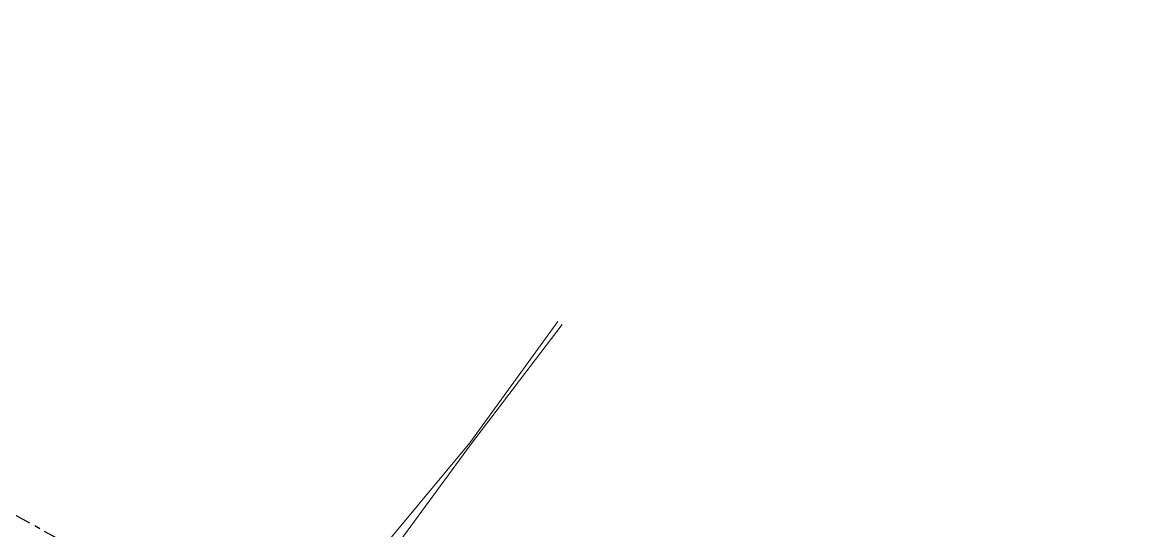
# Model space of a CAD drawing. Header units: metres. Extents: x 593168 to 611286, y 3401475 to 3412398.
# Drawn here: x 599174.2 to 599424.8, y 3408811.4 to 3408924.7 of the extents above; entities that cross this region are included whole.
import ezdxf

# ---------------------------------------------------------------- set-up
doc = ezdxf.new("R2010")
doc.units = ezdxf.units.M
doc.header["$MEASUREMENT"] = 0
doc.linetypes.add('CENTER', pattern=[2, 1.25, -0.25, 0.25, -0.25])
doc.layers.add('CANAL BOTTOM', color=5, linetype='Continuous', lineweight=0)
doc.layers.add('CANAL TOP', color=5, linetype='Continuous', lineweight=0)
doc.layers.add('Existing Railway Boundary', color=7, linetype='CENTER')

msp = doc.modelspace()

# ---------------------------------------------------------------- linework, layer by layer
at = {"layer": 'CANAL BOTTOM'}
msp.add_polyline3d([(599222.2785, 3408759.8494, 258.2334), (599274.1178, 3408830.4828, 258.3744), (599294.6147, 3408857.3695, 258.3941)], dxfattribs=at)
msp.add_point((599274.118, 3408830.483, 258.374), dxfattribs=at)
at = {"layer": 'CANAL TOP'}
msp.add_polyline3d([(599293.621, 3408858.0596, 258.7493), (599273.9903, 3408830.9536, 258.5673), (599217.4906, 3408763.0176, 259.2861)], dxfattribs=at)
msp.add_point((599273.99, 3408830.954, 258.567), dxfattribs=at)
at = {"layer": 'Existing Railway Boundary', "ltscale": 5}
msp.add_lwpolyline([(600068.3432, 3408361.2078), (600130.6112, 3408459.8878), (599836.1292, 3408634.1143), (599768.1577, 3408518.5779), (599661.815, 3408580.4349), (599612.2027, 3408612.2329), (599553.6452, 3408693.0476), (599543.655, 3408685.9527), (599543.655, 3408683.2921), (599530.154, 3408666.7376), (599508.5547, 3408629.4251), (598272.8019, 3409311.3517), (598226.2603, 3409339.3887), (598151.2488, 3409384.2728), (597917.699, 3409525.8316), (597735.9935, 3409630.0193)], dxfattribs=at)

doc.saveas('drawing.dxf')
